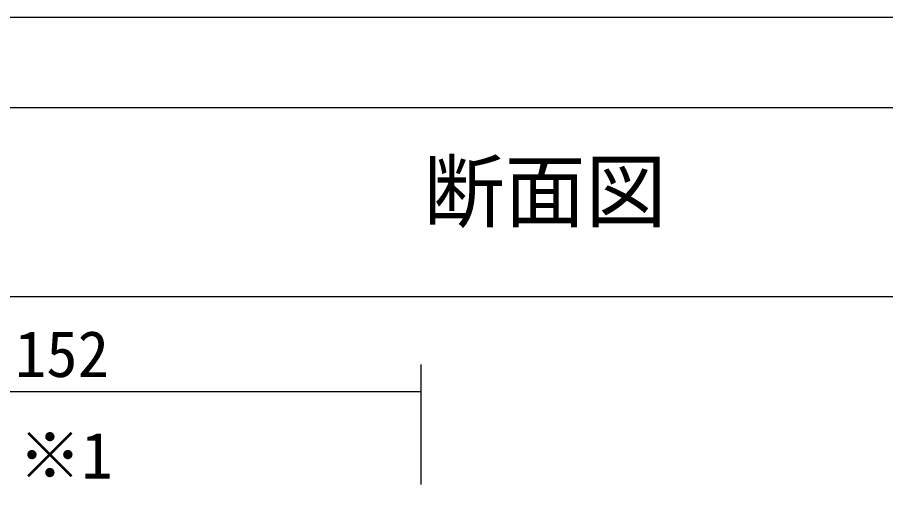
# Model space of a CAD drawing. Units: millimetres, scale not verified. Extents: x -800 to 800, y -554 to 554.
# Drawn here: x -434.9 to -242, y 449.3 to 554 of the extents above; entities that cross this region are included whole.
import ezdxf
from ezdxf.enums import TextEntityAlignment as Align

# ---------------------------------------------------------------- set-up
doc = ezdxf.new("R2010")
doc.units = ezdxf.units.MM
doc.header["$LTSCALE"] = 4
for name, color, linetype, lineweight in [('1-0', 7, 'Continuous', 25), ('1-4_0', 7, 'Continuous', 25), ('2-0', 7, 'Continuous', 25)]:
    doc.layers.add(name, color=color, linetype=linetype, lineweight=lineweight)
doc.styles.add('ＭＳ ゴシック', font='')
doc.styles.get('ＭＳ ゴシック').set_extended_font_data('MS Gothic')

msp = doc.modelspace()

# ---------------------------------------------------------------- linework, layer by layer
at = {"layer": '1-0'}
for p, q in [((-780, 534), (152, 534)), ((-780, 492), (152, 492))]:
    msp.add_line(p, q, dxfattribs=at)
at = {"layer": '1-4_0'}
for p, q in [((-780, 534), (152, 534)), ((-780, 534), (152, 534)), ((-780, 492), (152, 492)), ((-780, 492), (152, 492))]:
    msp.add_line(p, q, dxfattribs=at)
msp.add_lwpolyline([(-800, -554), (800, -554), (800, 554), (-800, 554)], close=True, dxfattribs=at)
at = {"layer": '2-0'}
for p, q in [((-345.29, 476.884), (-345.29, 450.202)), ((-497.286, 470.884), (-345.29, 470.884)), ((-345.25, 470.888), (-345.249, 470.884))]:
    msp.add_line(p, q, dxfattribs=at)
for centre, radius, start, end in [((-345.291, 470.884), 0.0397, 177.09099, 182.90901), ((-345.29, 470.884), 0.0409, 166.07827, 171.7669), ((-345.287, 470.884), 0.0434, 171.77213, 177.32017), ((-345.295, 470.884), 0.0352, 183.12524, 189.17985), ((-345.294, 470.884), 0.0365, 189.18109, 195.01795), ((-345.293, 470.885), 0.0379, 195.01719, 200.64968), ((-345.293, 470.885), 0.0378, 154.4285, 160.27717), ((-345.291, 470.885), 0.0391, 160.28316, 166.07248), ((-345.291, 470.885), 0.0393, 200.64748, 206.10284), ((-345.293, 470.886), 0.037, 148.5546, 154.42267), ((-345.29, 470.886), 0.0406, 206.09971, 211.4145), ((-345.294, 470.886), 0.0367, 142.69789, 148.54925), ((-345.289, 470.886), 0.0415, 211.41085, 216.62717), ((-345.294, 470.886), 0.0367, 136.8889, 142.69323), ((-345.289, 470.887), 0.0422, 216.62333, 221.78573), ((-345.289, 470.887), 0.0424, 221.78199, 226.93509), ((-345.293, 470.886), 0.0371, 131.15128, 136.88506), ((-345.293, 470.885), 0.0377, 125.50155, 131.14826), ((-345.289, 470.887), 0.0424, 226.93169, 232.11811), ((-345.289, 470.886), 0.042, 232.11532, 237.37364), ((-345.292, 470.884), 0.0386, 119.94975, 125.49928), ((-345.292, 470.883), 0.0397, 114.50051, 119.9481), ((-345.289, 470.886), 0.0414, 237.37172, 242.73431), ((-345.29, 470.885), 0.0407, 242.73359, 248.22413), ((-345.291, 470.882), 0.041, 109.15447, 114.49934), ((-345.291, 470.881), 0.0424, 103.90968, 109.15362), ((-345.29, 470.885), 0.0401, 248.2249, 253.85572), ((-345.29, 470.879), 0.044, 98.76295, 103.909), ((-345.29, 470.884), 0.0396, 253.85826, 259.6277), ((-345.29, 470.878), 0.0458, 93.71097, 98.76233), ((-345.29, 470.884), 0.0394, 259.63214, 265.52261), ((-345.29, 470.876), 0.0476, 88.75108, 93.71589), ((-345.29, 470.884), 0.0396, 265.52638, 271.50042), ((-345.29, 470.877), 0.0467, 83.77532, 88.78032), ((-345.29, 470.884), 0.0394, 271.49391, 277.43308), ((-345.29, 470.878), 0.0449, 78.67636, 83.7747), ((-345.29, 470.884), 0.0394, 277.43846, 283.27166), ((-345.289, 470.88), 0.0432, 73.48114, 78.67573), ((-345.29, 470.884), 0.0398, 283.27514, 288.97644), ((-345.289, 470.882), 0.0417, 68.18632, 73.48039), ((-345.29, 470.885), 0.0404, 288.97807, 294.53802), ((-345.291, 470.886), 0.0411, 294.53801, 299.96226), ((-345.288, 470.883), 0.0403, 62.7892, 68.18533), ((-345.288, 470.884), 0.0392, 57.28893, 62.78781), ((-345.291, 470.886), 0.0417, 299.9609, 305.26779), ((-345.291, 470.887), 0.0422, 305.2654, 310.48328), ((-345.287, 470.885), 0.0382, 51.68797, 57.28699), ((-345.287, 470.885), 0.0374, 45.99345, 51.68534), ((-345.291, 470.887), 0.0425, 310.48015, 315.64479), ((-345.287, 470.886), 0.0369, 40.21848, 45.99003), ((-345.291, 470.887), 0.0424, 315.64119, 320.79344), ((-345.291, 470.886), 0.0419, 320.78962, 325.97335), ((-345.286, 470.886), 0.0367, 34.38299, 40.21422), ((-345.287, 470.886), 0.0368, 28.51407, 34.37797), ((-345.29, 470.886), 0.0411, 325.96957, 331.22965), ((-345.287, 470.886), 0.0373, 22.64526, 28.50844), ((-345.289, 470.885), 0.04, 331.22621, 336.60629), ((-345.288, 470.885), 0.0384, 16.81517, 22.63931), ((-345.288, 470.885), 0.0386, 336.60357, 342.14341), ((-345.287, 470.884), 0.0372, 342.14186, 347.87389), ((-345.289, 470.885), 0.0399, 11.06512, 16.80923), ((-345.292, 470.884), 0.042, 5.43643, 11.05956), ((-345.284, 470.884), 0.0347, 353.8216, 359.98446), ((-345.285, 470.884), 0.0359, 347.87405, 353.81917)]:
    msp.add_arc(centre, radius, start, end, dxfattribs=at)

# ---------------------------------------------------------------- texts
at = {"layer": '1-4_0', "style": 'ＭＳ ゴシック'}
msp.add_text('断面図', height=13.2, dxfattribs=at).set_placement((-344.697, 504.791), align=Align.BOTTOM_LEFT)
at = {"layer": '2-0', "style": 'ＭＳ ゴシック'}
for s, p in [('152', (-435.507, 471.011)), ('※1', (-434.705, 448.458))]:
    msp.add_text(s, height=10.26, dxfattribs=at).set_placement(p, align=Align.BOTTOM_LEFT)

doc.saveas('drawing.dxf')
